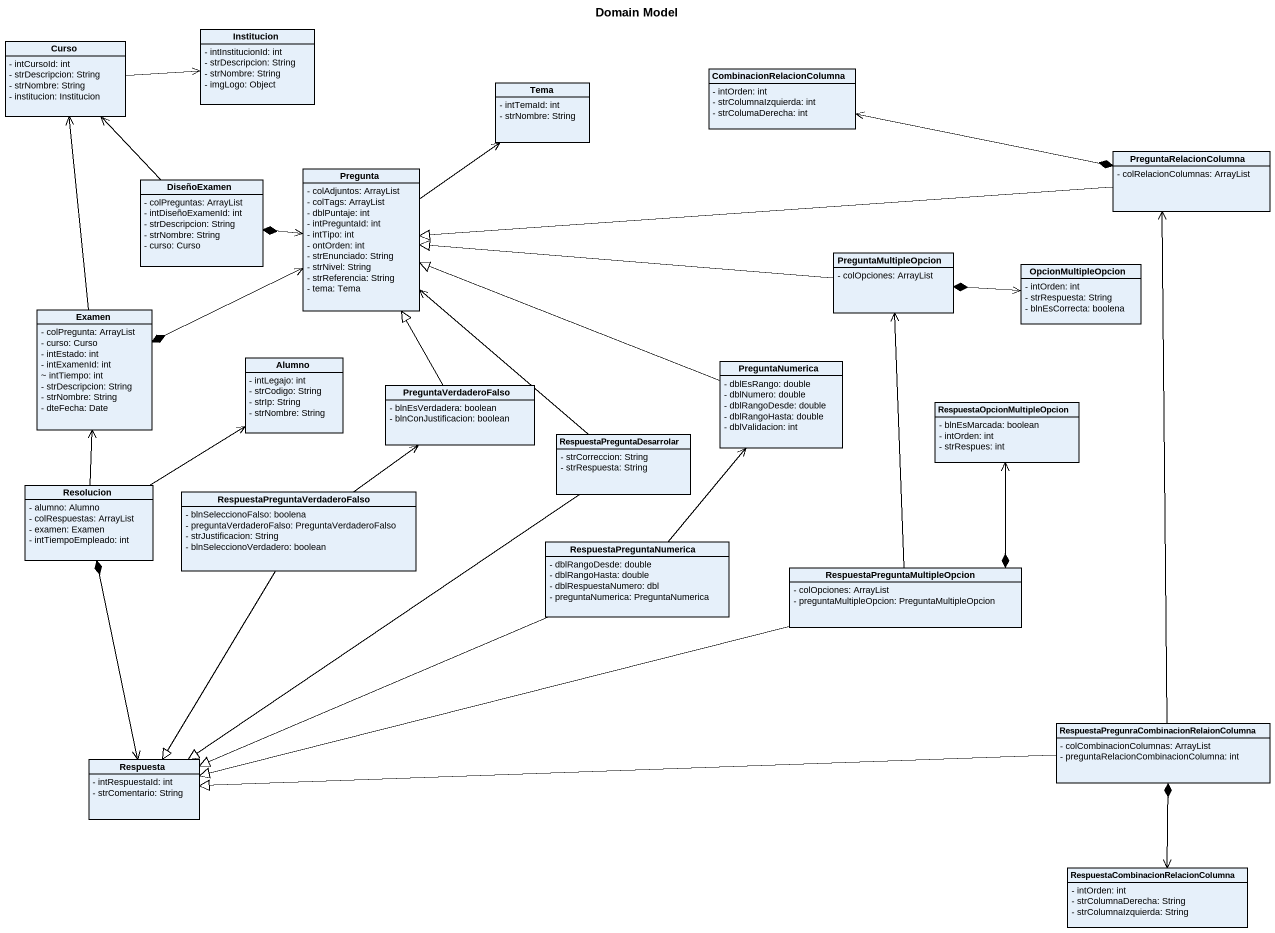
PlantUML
@startuml
title Domain Model
hide circle
hide empty members
skinparam classAttributeIconSize 0
class Curso {
  - intCursoId: int
  - strDescripcion: String
  - strNombre: String
  - institucion: Institucion
}
class Institucion {
  - intInstitucionId: int
  - strDescripcion: String
  - strNombre: String
  - imgLogo: Object
}
class Tema {
  - intTemaId: int
  - strNombre: String
}
class CombinacionRelacionColumna {
  - intOrden: int
  - strColumnaIzquierda: int
  - strColumaDerecha: int
}
class PreguntaRelacionColumna {
  - colRelacionColumnas: ArrayList
}
class DiseñoExamen {
  - colPreguntas: ArrayList
  - intDiseñoExamenId: int
  - strDescripcion: String
  - strNombre: String
  - curso: Curso
}
class Pregunta {
  - colAdjuntos: ArrayList
  - colTags: ArrayList
  - dblPuntaje: int
  - intPreguntaId: int
  - intTipo: int
  - ontOrden: int
  - strEnunciado: String
  - strNivel: String
  - strReferencia: String
  - tema: Tema
}
class PreguntaMultipleOpcion {
  - colOpciones: ArrayList
}
class OpcionMultipleOpcion {
  - intOrden: int
  - strRespuesta: String
  - blnEsCorrecta: boolena
}
class Examen {
  - colPregunta: ArrayList
  - curso: Curso
  - intEstado: int
  - intExamenId: int
  ~ intTiempo: int
  - strDescripcion: String
  - strNombre: String
  - dteFecha: Date
}
class Alumno {
  - intLegajo: int
  - strCodigo: String
  - strIp: String
  - strNombre: String
}
class PreguntaVerdaderoFalso {
  - blnEsVerdadera: boolean
  - blnConJustificacion: boolean
}
class PreguntaNumerica {
  - dblEsRango: double
  - dblNumero: double
  - dblRangoDesde: double
  - dblRangoHasta: double
  - dblValidacion: int
}
class RespuestaPreguntaDesarrolar {
  - strCorreccion: String
  - strRespuesta: String
}
class "RespuestaOpcionMultipleOpcion" as RespuestaOpcionMultipleOpcio {
  - blnEsMarcada: boolean
  - intOrden: int
  - strRespues: int
}
class Resolucion {
  - alumno: Alumno
  - colRespuestas: ArrayList
  - examen: Examen
  - intTiempoEmpleado: int
}
class "RespuestaPreguntaVerdaderoFalso" as RespuestaPreguntaVerdaderoFa {
  - blnSeleccionoFalso: boolena
  - preguntaVerdaderoFalso: PreguntaVerdaderoFalso
  - strJustificacion: String
  - blnSeleccionoVerdadero: boolean
}
class RespuestaPreguntaNumerica {
  - dblRangoDesde: double
  - dblRangoHasta: double
  - dblRespuestaNumero: dbl
  - preguntaNumerica: PreguntaNumerica
}
class "RespuestaPreguntaMultipleOpcion" as RespuestaPreguntaMultipleOpc {
  - colOpciones: ArrayList
  - preguntaMultipleOpcion: PreguntaMultipleOpcion
}
class "RespuestaPregunraCombinacionRelaionColumna" as RespuestaPregunraCombinacion {
  - colCombinacionColumnas: ArrayList
  - preguntaRelacionCombinacionColumna: int
}
class Respuesta {
  - intRespuestaId: int
  - strComentario: String
}
class "RespuestaCombinacionRelacionColumna" as RespuestaCombinacionRelacion {
  - intOrden: int
  - strColumnaDerecha: String
  - strColumnaIzquierda: String
}
Curso -right-> Institucion
CombinacionRelacionColumna <-right-* PreguntaRelacionColumna
PreguntaRelacionColumna -left-|> Pregunta
DiseñoExamen -up-> Curso
Pregunta -up-> Tema
Pregunta <-left-* DiseñoExamen
Pregunta <-left-* Examen
PreguntaMultipleOpcion -left-|> Pregunta
OpcionMultipleOpcion <-left-* PreguntaMultipleOpcion
Examen -up-> Curso
PreguntaVerdaderoFalso -up-|> Pregunta
PreguntaNumerica -left-|> Pregunta
RespuestaPreguntaDesarrolar -up-> Pregunta
RespuestaPreguntaDesarrolar --|> Respuesta
RespuestaOpcionMultipleOpcio <--* RespuestaPreguntaMultipleOpc
Resolucion -up-> Examen
Resolucion -up-> Alumno
RespuestaPreguntaVerdaderoFa -up-> PreguntaVerdaderoFalso
RespuestaPreguntaVerdaderoFa --|> Respuesta
RespuestaPreguntaNumerica -up-> PreguntaNumerica
RespuestaPreguntaNumerica -left-|> Respuesta
RespuestaPreguntaMultipleOpc -up-> PreguntaMultipleOpcion
RespuestaPreguntaMultipleOpc -left-|> Respuesta
RespuestaPregunraCombinacion -up-> PreguntaRelacionColumna
RespuestaPregunraCombinacion -left-|> Respuesta
Respuesta <-up-* Resolucion
RespuestaCombinacionRelacion <-up-* RespuestaPregunraCombinacion
@enduml
